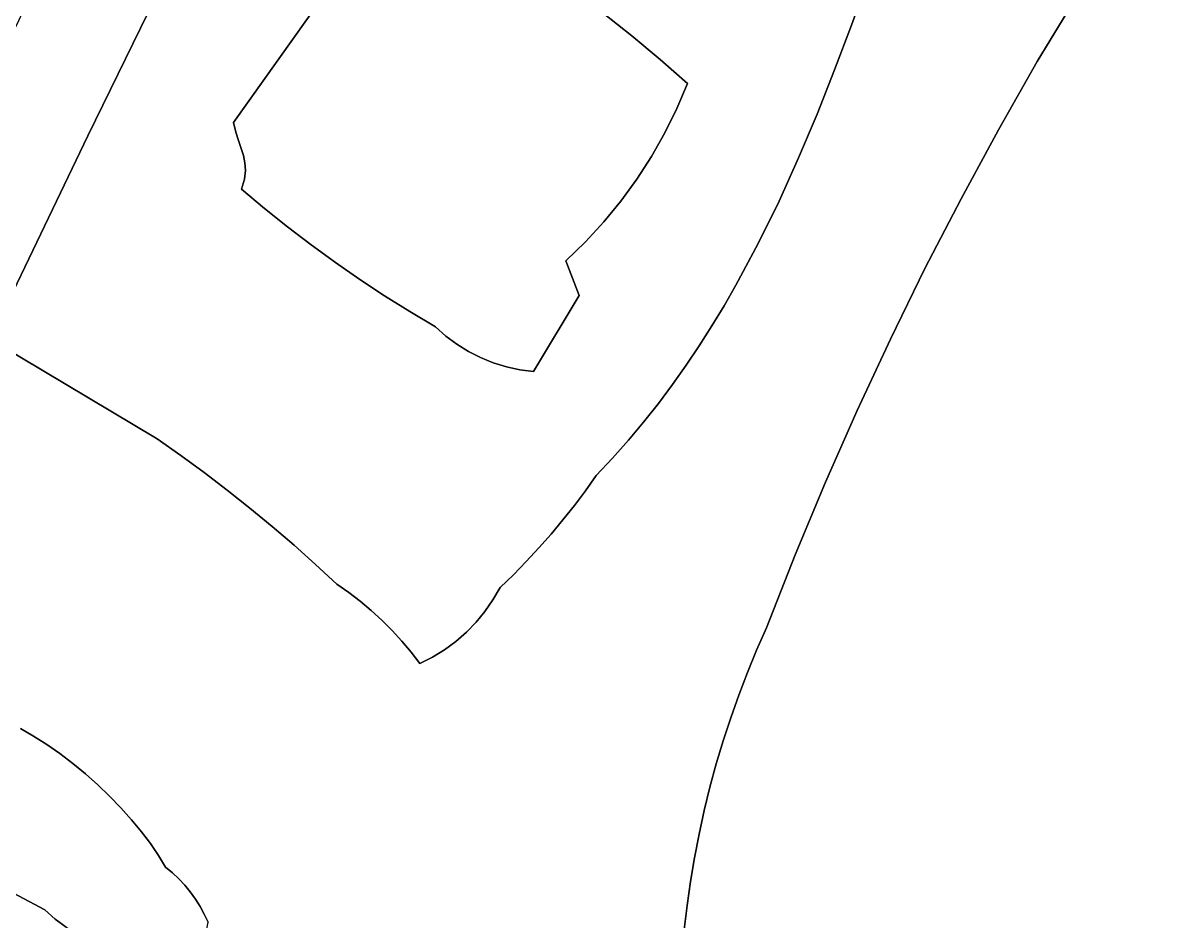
# Model space of a CAD drawing. Header units: inches. Extents: x 36.3 to 71.4, y 17.4 to 61.7.
# Drawn here: x 46.449 to 51.374, y 46.614 to 50.504 of the extents above; entities that cross this region are included whole.
import ezdxf

# ---------------------------------------------------------------- set-up
doc = ezdxf.new("R2010")
doc.units = ezdxf.units.IN
doc.layers.add('SURFACES_FOR_SKETCHUP', color=7, linetype='Continuous')

msp = doc.modelspace()

# ---------------------------------------------------------------- linework, layer by layer
at = {"layer": 'SURFACES_FOR_SKETCHUP'}
for points, invisible_edges in [([(51.4242, 51.2591), (51.3398, 51.1591), (52.2807, 48.9913)], 10), ([(51.3398, 51.1591), (50.2427, 51.075), (50.8414, 50.3365)], 3), ([(50.8414, 50.3365), (52.2067, 48.9934), (51.3398, 51.1591)], 3), ([(52.2067, 48.9934), (52.2807, 48.9913), (51.3398, 51.1591)], 10), ([(50.1067, 50.6867), (50.8414, 50.3365), (50.2427, 51.075)], 3), ([(47.1601, 50.8918), (46.4831, 50.6359), (46.7304, 50.0145)], 3), ([(46.7304, 50.0145), (47.3611, 50.0715), (47.1601, 50.8918)], 3), ([(47.8176, 50.7125), (47.1601, 50.8918), (47.3611, 50.0715)], 3), ([(47.8176, 50.7125), (47.3611, 50.0715), (47.8771, 50.694)], 2), ([(47.8771, 50.694), (47.3611, 50.0715), (47.9381, 50.6822)], 3), ([(47.3714, 50.0301), (47.9381, 50.6822), (47.3611, 50.0715)], 3), ([(47.383, 49.9938), (47.9381, 50.6822), (47.3714, 50.0301)], 3), ([(47.4044, 49.9293), (47.9381, 50.6822), (47.383, 49.9938)], 3), ([(47.9381, 50.6822), (47.4044, 49.9293), (48.0001, 50.6771)], 3), ([(48.0001, 50.6771), (47.698, 49.5416), (48.0624, 50.6788)], 3), ([(47.8022, 49.4658), (48.0624, 50.6788), (47.698, 49.5416)], 3), ([(47.908, 49.3925), (48.0624, 50.6788), (47.8022, 49.4658)], 3), ([(48.8007, 49.4727), (48.0624, 50.6788), (47.908, 49.3925)], 11), ([(48.8851, 49.5547), (48.9646, 49.6412), (48.0624, 50.6788)], 10), ([(48.8007, 49.4727), (48.8851, 49.5547), (48.0624, 50.6788)], 10), ([(48.836, 50.6415), (48.0624, 50.6788), (48.9646, 49.6412)], 11), ([(49.0863, 50.4467), (50.1067, 50.6867), (48.9623, 50.5456)], 3), ([(49.0863, 50.4467), (49.2081, 50.345), (50.1067, 50.6867)], 10), ([(50.0365, 50.4928), (50.1067, 50.6867), (49.2081, 50.345)], 10), ([(50.0365, 50.4928), (50.8414, 50.3365), (50.1067, 50.6867)], 3), ([(46.4589, 50.5748), (46.7304, 50.0145), (46.4831, 50.6359)], 3), ([(47.4044, 49.9293), (47.5956, 49.6197), (48.0001, 50.6771)], 11), ([(47.698, 49.5416), (48.0001, 50.6771), (47.5956, 49.6197)], 3), ([(49.0388, 49.7318), (48.836, 50.6415), (48.9646, 49.6412)], 3), ([(48.836, 50.6415), (49.0388, 49.7318), (48.9623, 50.5456)], 3), ([(46.4321, 50.5146), (46.7304, 50.0145), (46.4589, 50.5748)], 3), ([(48.9623, 50.5456), (49.1078, 49.8265), (49.0863, 50.4467)], 3), ([(49.1078, 49.8265), (48.9623, 50.5456), (49.0388, 49.7318)], 3), ([(46.4027, 50.4557), (46.7304, 50.0145), (46.4321, 50.5146)], 3), ([(49.2081, 50.345), (49.3274, 50.2404), (50.0365, 50.4928)], 10), ([(49.9638, 50.2997), (50.0365, 50.4928), (49.3274, 50.2404)], 10), ([(49.9638, 50.2997), (50.6732, 50.0406), (50.0365, 50.4928)], 3), ([(50.8414, 50.3365), (50.0365, 50.4928), (50.6732, 50.0406)], 3), ([(46.4027, 50.4557), (46.3709, 50.3979), (46.7304, 50.0145)], 10), ([(49.2081, 50.345), (49.0863, 50.4467), (49.2292, 50.0269)], 10), ([(49.1713, 49.9249), (49.2292, 50.0269), (49.0863, 50.4467)], 10), ([(49.1713, 49.9249), (49.0863, 50.4467), (49.1078, 49.8265)], 3), ([(46.3709, 50.3979), (45.8642, 49.2973), (46.7304, 50.0145)], 11), ([(49.3274, 50.2404), (49.2081, 50.345), (49.2813, 50.1321)], 2), ([(49.2292, 50.0269), (49.2813, 50.1321), (49.2081, 50.345)], 10), ([(50.6732, 50.0406), (52.2067, 48.9934), (50.8414, 50.3365)], 3), ([(49.8879, 50.108), (49.9638, 50.2997), (49.3274, 50.2404)], 10), ([(49.8879, 50.108), (50.6732, 50.0406), (49.9638, 50.2997)], 3), ([(49.3274, 50.2404), (49.2813, 50.1321), (49.8079, 49.9184)], 10), ([(49.8079, 49.9184), (49.8879, 50.108), (49.3274, 50.2404)], 10), ([(49.2813, 50.1321), (49.2292, 50.0269), (49.8079, 49.9184)], 10), ([(49.8079, 49.9184), (50.5112, 49.7415), (49.8879, 50.108)], 3), ([(50.6732, 50.0406), (49.8879, 50.108), (50.5112, 49.7415)], 3), ([(47.3611, 50.0715), (46.7304, 50.0145), (47.3714, 50.0301)], 3), ([(50.6732, 50.0406), (50.5112, 49.7415), (52.2067, 48.9934)], 10), ([(45.9357, 49.2638), (46.7304, 50.0145), (45.8642, 49.2973)], 3), ([(46.0082, 49.2328), (46.7304, 50.0145), (45.9357, 49.2638)], 3), ([(46.0817, 49.2043), (46.7304, 50.0145), (46.0082, 49.2328)], 3), ([(46.1562, 49.1782), (46.7304, 50.0145), (46.0817, 49.2043)], 3), ([(46.1562, 49.1782), (46.2315, 49.1547), (46.7304, 50.0145)], 10), ([(46.3077, 49.1338), (46.7304, 50.0145), (46.2315, 49.1547)], 2), ([(46.7304, 50.0145), (46.3077, 49.1338), (47.3962, 49.7829)], 10), ([(47.3714, 50.0301), (46.7304, 50.0145), (47.383, 49.9938)], 3), ([(47.3962, 49.7829), (47.383, 49.9938), (46.7304, 50.0145)], 11), ([(47.383, 49.9938), (47.3962, 49.7829), (47.4044, 49.9293)], 3), ([(49.2292, 50.0269), (49.1713, 49.9249), (49.7232, 49.7313)], 10), ([(49.8079, 49.9184), (49.2292, 50.0269), (49.7232, 49.7313)], 3), ([(47.3962, 49.7829), (47.4084, 49.8261), (47.4044, 49.9293)], 10), ([(47.411, 49.8975), (47.4044, 49.9293), (47.4084, 49.8261)], 10), ([(47.411, 49.8975), (47.5956, 49.6197), (47.4044, 49.9293)], 3), ([(47.4084, 49.8261), (47.4128, 49.8637), (47.411, 49.8975)], 8), ([(47.495, 49.7002), (47.5956, 49.6197), (47.411, 49.8975)], 10), ([(47.4128, 49.8637), (47.495, 49.7002), (47.411, 49.8975)], 3), ([(49.1078, 49.8265), (49.6329, 49.5474), (49.1713, 49.9249)], 3), ([(49.7232, 49.7313), (49.1713, 49.9249), (49.6329, 49.5474)], 3), ([(49.7232, 49.7313), (50.3552, 49.4392), (49.8079, 49.9184)], 3), ([(50.5112, 49.7415), (49.8079, 49.9184), (50.3552, 49.4392)], 3), ([(47.4084, 49.8261), (47.495, 49.7002), (47.4128, 49.8637)], 3), ([(47.3962, 49.7829), (47.495, 49.7002), (47.4084, 49.8261)], 2), ([(49.0388, 49.7318), (49.5363, 49.3673), (49.1078, 49.8265)], 3), ([(49.6329, 49.5474), (49.1078, 49.8265), (49.5363, 49.3673)], 3), ([(47.0308, 48.7027), (47.3962, 49.7829), (46.3077, 49.1338)], 3), ([(47.3962, 49.7829), (47.0308, 48.7027), (47.495, 49.7002)], 3), ([(47.495, 49.7002), (47.0308, 48.7027), (47.5956, 49.6197)], 3), ([(49.0388, 49.7318), (48.9646, 49.6412), (49.5363, 49.3673)], 10), ([(49.6329, 49.5474), (50.3552, 49.4392), (49.7232, 49.7313)], 3), ([(50.3552, 49.4392), (51.8907, 48.6071), (50.5112, 49.7415)], 3), ([(51.8907, 48.6071), (52.2067, 48.9934), (50.5112, 49.7415)], 11), ([(47.5956, 49.6197), (47.0308, 48.7027), (47.698, 49.5416)], 3), ([(48.9646, 49.6412), (48.8851, 49.5547), (48.8572, 49.3224)], 10), ([(48.9646, 49.6412), (48.8572, 49.3224), (49.4326, 49.1915)], 11), ([(49.4854, 49.2788), (49.5363, 49.3673), (48.9646, 49.6412)], 10), ([(49.4326, 49.1915), (49.4854, 49.2788), (48.9646, 49.6412)], 10), ([(48.8851, 49.5547), (48.8007, 49.4727), (48.8572, 49.3224)], 8), ([(49.5363, 49.3673), (50.2054, 49.1338), (49.6329, 49.5474)], 3), ([(50.3552, 49.4392), (49.6329, 49.5474), (50.2054, 49.1338)], 3), ([(47.1331, 48.6305), (47.698, 49.5416), (47.0308, 48.7027)], 3), ([(47.698, 49.5416), (47.1331, 48.6305), (47.8022, 49.4658)], 3), ([(47.2341, 48.5564), (47.8022, 49.4658), (47.1331, 48.6305)], 3), ([(47.8022, 49.4658), (47.2341, 48.5564), (47.908, 49.3925)], 3), ([(47.908, 49.3925), (48.0155, 49.3215), (48.8007, 49.4727)], 10), ([(48.1245, 49.2529), (48.8007, 49.4727), (48.0155, 49.3215)], 3), ([(48.2352, 49.1868), (48.8007, 49.4727), (48.1245, 49.2529)], 3), ([(48.2352, 49.1868), (48.2801, 49.1472), (48.8007, 49.4727)], 10), ([(48.3279, 49.1118), (48.8007, 49.4727), (48.2801, 49.1472)], 3), ([(48.3279, 49.1118), (48.3784, 49.0806), (48.8007, 49.4727)], 10), ([(48.4312, 49.0539), (48.8007, 49.4727), (48.3784, 49.0806)], 3), ([(48.4312, 49.0539), (48.4861, 49.0317), (48.8007, 49.4727)], 10), ([(48.8572, 49.3224), (48.8007, 49.4727), (48.4861, 49.0317)], 10), ([(50.3552, 49.4392), (50.2054, 49.1338), (51.8907, 48.6071)], 10), ([(47.3336, 48.4805), (47.908, 49.3925), (47.2341, 48.5564)], 3), ([(47.908, 49.3925), (47.3336, 48.4805), (48.0155, 49.3215)], 3), ([(49.4854, 49.2788), (50.2054, 49.1338), (49.5363, 49.3673)], 3), ([(47.4317, 48.4027), (48.0155, 49.3215), (47.3336, 48.4805)], 3), ([(48.0155, 49.3215), (47.4317, 48.4027), (48.1245, 49.2529)], 3), ([(48.5428, 49.0142), (48.8572, 49.3224), (48.4861, 49.0317)], 3), ([(48.5428, 49.0142), (48.6009, 49.0016), (48.8572, 49.3224)], 10), ([(48.6603, 48.9938), (48.8572, 49.3224), (48.6009, 49.0016)], 2), ([(48.6603, 48.9938), (49.2007, 48.8552), (48.8572, 49.3224)], 3), ([(49.3778, 49.1054), (49.4326, 49.1915), (48.8572, 49.3224)], 10), ([(49.321, 49.0206), (49.3778, 49.1054), (48.8572, 49.3224)], 10), ([(49.262, 48.9372), (48.8572, 49.3224), (49.2007, 48.8552)], 3), ([(49.321, 49.0206), (48.8572, 49.3224), (49.262, 48.9372)], 3), ([(47.5283, 48.323), (48.1245, 49.2529), (47.4317, 48.4027)], 3), ([(48.1245, 49.2529), (47.5283, 48.323), (48.2801, 49.1472)], 11), ([(48.2801, 49.1472), (48.2352, 49.1868), (48.1245, 49.2529)], 8), ([(49.4326, 49.1915), (50.0617, 48.8255), (49.4854, 49.2788)], 3), ([(50.2054, 49.1338), (49.4854, 49.2788), (50.0617, 48.8255)], 3), ([(49.3778, 49.1054), (50.0617, 48.8255), (49.4326, 49.1915)], 3), ([(47.0308, 48.7027), (46.3077, 49.1338), (46.086, 47.7102)], 10), ([(47.6234, 48.2416), (48.2801, 49.1472), (47.5283, 48.323)], 3), ([(48.2801, 49.1472), (47.6234, 48.2416), (48.3279, 49.1118)], 3), ([(47.7169, 48.1583), (48.3279, 49.1118), (47.6234, 48.2416)], 3), ([(48.3279, 49.1118), (47.7169, 48.1583), (48.3784, 49.0806)], 3), ([(49.321, 49.0206), (50.0617, 48.8255), (49.3778, 49.1054)], 3), ([(50.2054, 49.1338), (50.0617, 48.8255), (51.8267, 48.4035)], 10), ([(51.8267, 48.4035), (51.857, 48.5058), (50.2054, 49.1338)], 10), ([(51.857, 48.5058), (51.8907, 48.6071), (50.2054, 49.1338)], 10), ([(48.3784, 49.0806), (47.7169, 48.1583), (48.4312, 49.0539)], 3), ([(47.8089, 48.0733), (48.4312, 49.0539), (47.7169, 48.1583)], 3), ([(48.4312, 49.0539), (47.8089, 48.0733), (48.5729, 48.1139)], 11), ([(48.5729, 48.1139), (48.6289, 48.1711), (48.4312, 49.0539)], 10), ([(48.4312, 49.0539), (48.6289, 48.1711), (48.4861, 49.0317)], 3), ([(48.7362, 48.2897), (48.4861, 49.0317), (48.6833, 48.2297)], 3), ([(48.5428, 49.0142), (48.4861, 49.0317), (48.7362, 48.2897)], 10), ([(48.6833, 48.2297), (48.4861, 49.0317), (48.6289, 48.1711)], 3), ([(48.7362, 48.2897), (48.7875, 48.351), (48.5428, 49.0142)], 10), ([(48.6009, 49.0016), (48.5428, 49.0142), (48.7875, 48.351)], 10), ([(49.262, 48.9372), (49.9243, 48.5143), (49.321, 49.0206)], 3), ([(50.0617, 48.8255), (49.321, 49.0206), (49.9243, 48.5143)], 3), ([(48.7875, 48.351), (48.8371, 48.4138), (48.6009, 49.0016)], 10), ([(48.8371, 48.4138), (48.885, 48.4778), (48.6009, 49.0016)], 10), ([(48.6603, 48.9938), (48.6009, 49.0016), (48.885, 48.4778)], 10), ([(49.1371, 48.7748), (48.6603, 48.9938), (49.0711, 48.6959)], 3), ([(49.0711, 48.6959), (48.6603, 48.9938), (49.0025, 48.6186)], 3), ([(48.9313, 48.5432), (49.0025, 48.6186), (48.6603, 48.9938)], 10), ([(49.2007, 48.8552), (48.6603, 48.9938), (49.1371, 48.7748)], 3), ([(48.9313, 48.5432), (48.6603, 48.9938), (48.885, 48.4778)], 3), ([(49.2007, 48.8552), (49.9243, 48.5143), (49.262, 48.9372)], 3), ([(49.1371, 48.7748), (49.9243, 48.5143), (49.2007, 48.8552)], 3), ([(49.9243, 48.5143), (51.7565, 48.0917), (50.0617, 48.8255)], 3), ([(51.8267, 48.4035), (50.0617, 48.8255), (51.7998, 48.3004)], 3), ([(51.7998, 48.3004), (50.0617, 48.8255), (51.7764, 48.1964)], 3), ([(51.7764, 48.1964), (50.0617, 48.8255), (51.7565, 48.0917)], 3), ([(49.0711, 48.6959), (49.7932, 48.2004), (49.1371, 48.7748)], 3), ([(49.9243, 48.5143), (49.1371, 48.7748), (49.7932, 48.2004)], 3), ([(46.086, 47.7102), (46.1276, 47.6911), (47.0308, 48.7027)], 10), ([(46.1276, 47.6911), (46.1658, 47.6663), (47.0308, 48.7027)], 10), ([(46.1658, 47.6663), (46.2001, 47.6362), (47.0308, 48.7027)], 10), ([(47.1331, 48.6305), (47.0308, 48.7027), (46.2001, 47.6362)], 10), ([(49.0025, 48.6186), (49.7932, 48.2004), (49.0711, 48.6959)], 3), ([(46.2001, 47.6362), (46.4388, 47.4481), (47.1331, 48.6305)], 11), ([(47.2341, 48.5564), (47.1331, 48.6305), (46.4388, 47.4481)], 10), ([(48.9313, 48.5432), (49.7932, 48.2004), (49.0025, 48.6186)], 3), ([(46.4388, 47.4481), (46.4957, 47.4156), (47.2341, 48.5564)], 10), ([(47.3336, 48.4805), (47.2341, 48.5564), (46.4957, 47.4156)], 10), ([(48.885, 48.4778), (49.7932, 48.2004), (48.9313, 48.5432)], 3), ([(49.7932, 48.2004), (51.7272, 47.8804), (49.9243, 48.5143)], 3), ([(51.7401, 47.9863), (49.9243, 48.5143), (51.7272, 47.8804)], 3), ([(51.7565, 48.0917), (49.9243, 48.5143), (51.7401, 47.9863)], 3), ([(46.4957, 47.4156), (46.5527, 47.3792), (47.3336, 48.4805)], 10), ([(47.4317, 48.4027), (47.3336, 48.4805), (46.5527, 47.3792)], 10), ([(48.8371, 48.4138), (49.6684, 47.8837), (48.885, 48.4778)], 3), ([(49.7932, 48.2004), (48.885, 48.4778), (49.6684, 47.8837)], 3), ([(48.7875, 48.351), (49.6684, 47.8837), (48.8371, 48.4138)], 3), ([(46.5527, 47.3792), (46.6094, 47.3394), (47.4317, 48.4027)], 10), ([(46.6094, 47.3394), (46.6654, 47.2967), (47.4317, 48.4027)], 10), ([(47.5283, 48.323), (47.4317, 48.4027), (46.6654, 47.2967)], 10), ([(46.6654, 47.2967), (46.7201, 47.2514), (47.5283, 48.323)], 10), ([(47.6234, 48.2416), (47.5283, 48.323), (46.7201, 47.2514)], 10), ([(48.7362, 48.2897), (49.6261, 47.7878), (48.7875, 48.351)], 3), ([(49.6684, 47.8837), (48.7875, 48.351), (49.6261, 47.7878)], 3), ([(48.6833, 48.2297), (49.5862, 47.6909), (48.7362, 48.2897)], 3), ([(49.6261, 47.7878), (48.7362, 48.2897), (49.5862, 47.6909)], 3), ([(46.7201, 47.2514), (46.7734, 47.204), (47.6234, 48.2416)], 10), ([(47.7169, 48.1583), (47.6234, 48.2416), (46.7734, 47.204)], 10), ([(48.6289, 48.1711), (49.5488, 47.5931), (48.6833, 48.2297)], 3), ([(49.5862, 47.6909), (48.6833, 48.2297), (49.5488, 47.5931)], 3), ([(48.5729, 48.1139), (49.5488, 47.5931), (48.6289, 48.1711)], 3), ([(49.6684, 47.8837), (51.7178, 47.7741), (49.7932, 48.2004)], 3), ([(51.7272, 47.8804), (49.7932, 48.2004), (51.7178, 47.7741)], 3), ([(46.7734, 47.204), (46.8246, 47.1548), (47.7169, 48.1583)], 10), ([(47.8089, 48.0733), (47.7169, 48.1583), (46.8246, 47.1548)], 10), ([(46.8246, 47.1548), (46.8734, 47.1044), (47.8089, 48.0733)], 10), ([(46.8734, 47.1044), (46.9195, 47.0532), (47.8089, 48.0733)], 10), ([(47.8603, 48.0375), (47.8089, 48.0733), (46.9195, 47.0532)], 10), ([(47.8603, 48.0375), (48.5729, 48.1139), (47.8089, 48.0733)], 3), ([(48.5729, 48.1139), (47.8603, 48.0375), (48.5153, 48.0583)], 3), ([(48.5729, 48.1139), (48.5153, 48.0583), (48.4848, 48.0053)], 8), ([(48.4848, 48.0053), (49.5139, 47.4946), (48.5729, 48.1139)], 11), ([(49.5488, 47.5931), (48.5729, 48.1139), (49.5139, 47.4946)], 3), ([(47.91, 47.9995), (47.8603, 48.0375), (46.9195, 47.0532)], 10), ([(47.91, 47.9995), (48.5153, 48.0583), (47.8603, 48.0375)], 3), ([(47.9579, 47.9594), (48.5153, 48.0583), (47.91, 47.9995)], 3), ([(48.5153, 48.0583), (47.9579, 47.9594), (48.4848, 48.0053)], 3), ([(46.9195, 47.0532), (46.9623, 47.0015), (47.91, 47.9995)], 10), ([(47.9579, 47.9594), (47.91, 47.9995), (46.9623, 47.0015)], 10), ([(48.004, 47.9172), (48.4848, 48.0053), (47.9579, 47.9594)], 3), ([(48.4848, 48.0053), (48.004, 47.9172), (48.4501, 47.9552)], 3), ([(48.4501, 47.9552), (49.5139, 47.4946), (48.4848, 48.0053)], 3), ([(48.004, 47.9172), (47.9579, 47.9594), (46.9623, 47.0015)], 10), ([(48.4501, 47.9552), (48.004, 47.9172), (48.4116, 47.9084)], 3), ([(48.4116, 47.9084), (49.4815, 47.3952), (48.4501, 47.9552)], 3), ([(49.5139, 47.4946), (48.4501, 47.9552), (49.4815, 47.3952)], 3), ([(48.004, 47.9172), (46.9623, 47.0015), (48.0482, 47.8731)], 3), ([(46.9623, 47.0015), (47.0014, 46.9498), (48.0482, 47.8731)], 10), ([(48.0482, 47.8731), (47.0014, 46.9498), (48.0904, 47.827)], 3), ([(48.0482, 47.8731), (48.4116, 47.9084), (48.004, 47.9172)], 3), ([(48.4116, 47.9084), (48.0482, 47.8731), (48.3694, 47.8649)], 3), ([(48.3694, 47.8649), (48.0482, 47.8731), (48.3238, 47.8251)], 3), ([(48.0904, 47.827), (48.3238, 47.8251), (48.0482, 47.8731)], 3), ([(48.3694, 47.8649), (49.4516, 47.2951), (48.4116, 47.9084)], 3), ([(49.4815, 47.3952), (48.4116, 47.9084), (49.4516, 47.2951)], 3), ([(49.6261, 47.7878), (50.7526, 46.3867), (49.6684, 47.8837)], 3), ([(50.9528, 46.4272), (49.6684, 47.8837), (50.7526, 46.3867)], 3), ([(49.6684, 47.8837), (50.9528, 46.4272), (51.7178, 47.7741)], 11), ([(48.1306, 47.779), (48.0904, 47.827), (47.0014, 46.9498)], 10), ([(48.1306, 47.779), (48.275, 47.789), (48.0904, 47.827)], 3), ([(48.3238, 47.8251), (48.0904, 47.827), (48.275, 47.789)], 3), ([(48.275, 47.789), (49.3992, 47.0929), (48.3238, 47.8251)], 3), ([(48.3238, 47.8251), (49.4241, 47.1943), (48.3694, 47.8649)], 3), ([(49.4241, 47.1943), (48.3238, 47.8251), (49.3992, 47.0929)], 3), ([(49.4516, 47.2951), (48.3694, 47.8649), (49.4241, 47.1943)], 3), ([(48.1687, 47.7293), (48.1306, 47.779), (47.0014, 46.9498)], 10), ([(48.2232, 47.757), (48.275, 47.789), (48.1306, 47.779)], 10), ([(48.1687, 47.7293), (48.2232, 47.757), (48.1306, 47.779)], 2), ([(48.2232, 47.757), (49.3769, 46.9909), (48.275, 47.789)], 3), ([(49.3992, 47.0929), (48.275, 47.789), (49.3769, 46.9909)], 3), ([(49.5862, 47.6909), (50.7526, 46.3867), (49.6261, 47.7878)], 3), ([(51.1541, 46.4615), (51.7178, 47.7741), (50.9528, 46.4272)], 3), ([(51.8275, 47.5186), (51.7178, 47.7741), (51.1541, 46.4615)], 11), ([(47.0014, 46.9498), (47.0366, 46.8985), (48.1687, 47.7293)], 10), ([(47.1242, 46.7976), (48.1687, 47.7293), (47.0366, 46.8985)], 11), ([(47.1242, 46.7976), (47.1501, 46.7699), (48.1687, 47.7293)], 10), ([(47.1501, 46.7699), (47.1742, 46.7406), (48.1687, 47.7293)], 10), ([(47.1742, 46.7406), (47.1964, 46.7098), (48.1687, 47.7293)], 10), ([(47.1964, 46.7098), (47.2166, 46.6777), (48.1687, 47.7293)], 10), ([(47.2166, 46.6777), (47.2348, 46.6443), (48.1687, 47.7293)], 10), ([(47.2348, 46.6443), (47.2509, 46.6097), (48.1687, 47.7293)], 10), ([(48.1687, 47.7293), (47.2509, 46.6097), (48.229, 45.8332)], 11), ([(48.1687, 47.7293), (49.3571, 46.8883), (48.2232, 47.757)], 3), ([(49.3571, 46.8883), (48.1687, 47.7293), (49.3398, 46.7853)], 3), ([(49.3398, 46.7853), (48.1687, 47.7293), (49.3251, 46.6818)], 3), ([(48.1687, 47.7293), (48.229, 45.8332), (49.3251, 46.6818)], 11), ([(49.3769, 46.9909), (48.2232, 47.757), (49.3571, 46.8883)], 3), ([(49.5488, 47.5931), (50.7526, 46.3867), (49.5862, 47.6909)], 3), ([(49.5139, 47.4946), (50.7526, 46.3867), (49.5488, 47.5931)], 3), ([(49.4815, 47.3952), (50.7526, 46.3867), (49.5139, 47.4946)], 3), ([(51.3562, 46.4895), (51.8275, 47.5186), (51.1541, 46.4615)], 3), ([(51.3562, 46.4895), (51.559, 46.5113), (51.8275, 47.5186)], 10), ([(46.4957, 47.4156), (46.4388, 47.4481), (46.2182, 47.3531)], 10), ([(46.6094, 47.3394), (46.5527, 47.3792), (46.1752, 47.2975)], 10), ([(46.1981, 47.3243), (46.1752, 47.2975), (46.5527, 47.3792)], 10), ([(46.5527, 47.3792), (46.4957, 47.4156), (46.1981, 47.3243)], 10), ([(46.2182, 47.3531), (46.1981, 47.3243), (46.4957, 47.4156)], 10), ([(49.4516, 47.2951), (50.7526, 46.3867), (49.4815, 47.3952)], 3), ([(46.1752, 47.2975), (46.3398, 46.7716), (46.6094, 47.3394)], 11), ([(46.6654, 47.2967), (46.6094, 47.3394), (46.3398, 46.7716)], 10), ([(46.7201, 47.2514), (46.6654, 47.2967), (46.3398, 46.7716)], 10), ([(49.4241, 47.1943), (50.7526, 46.3867), (49.4516, 47.2951)], 3), ([(46.7734, 47.204), (46.7201, 47.2514), (46.3398, 46.7716)], 10), ([(46.5443, 46.6625), (46.7734, 47.204), (46.3398, 46.7716)], 3), ([(46.8246, 47.1548), (46.7734, 47.204), (46.5443, 46.6625)], 10), ([(49.3992, 47.0929), (50.1498, 46.1744), (49.4241, 47.1943)], 3), ([(50.7526, 46.3867), (49.4241, 47.1943), (50.1498, 46.1744)], 3), ([(46.8246, 47.1548), (46.5443, 46.6625), (46.8734, 47.1044)], 3), ([(46.8734, 47.1044), (46.5443, 46.6625), (46.9195, 47.0532)], 3), ([(49.3992, 47.0929), (49.3769, 46.9909), (50.1498, 46.1744)], 10), ([(46.9195, 47.0532), (46.5443, 46.6625), (46.9623, 47.0015)], 3), ([(46.5893, 46.6234), (46.9623, 47.0015), (46.5443, 46.6625)], 3), ([(46.637, 46.5881), (46.9623, 47.0015), (46.5893, 46.6234)], 3), ([(46.9623, 47.0015), (46.637, 46.5881), (47.0014, 46.9498)], 3), ([(49.3769, 46.9909), (49.3571, 46.8883), (50.1498, 46.1744)], 10), ([(46.6872, 46.5569), (47.0014, 46.9498), (46.637, 46.5881)], 3), ([(47.0014, 46.9498), (46.6872, 46.5569), (47.0366, 46.8985)], 3), ([(46.7397, 46.5298), (47.0366, 46.8985), (46.6872, 46.5569)], 3), ([(47.0366, 46.8985), (46.7397, 46.5298), (47.0672, 46.848)], 3), ([(47.0366, 46.8985), (47.0672, 46.848), (47.0966, 46.8237)], 8), ([(47.0366, 46.8985), (47.0966, 46.8237), (47.1242, 46.7976)], 9), ([(49.3571, 46.8883), (49.3398, 46.7853), (50.1498, 46.1744)], 10), ([(46.7942, 46.507), (47.0672, 46.848), (46.7397, 46.5298)], 3), ([(46.8504, 46.4885), (47.0672, 46.848), (46.7942, 46.507)], 3), ([(46.9081, 46.4746), (47.0672, 46.848), (46.8504, 46.4885)], 3), ([(47.0672, 46.848), (46.9081, 46.4746), (47.0966, 46.8237)], 3), ([(46.967, 46.4652), (47.0966, 46.8237), (46.9081, 46.4746)], 3), ([(47.0966, 46.8237), (46.967, 46.4652), (47.1242, 46.7976)], 3), ([(47.1242, 46.7976), (46.967, 46.4652), (47.1501, 46.7699)], 3), ([(46.3398, 46.7716), (45.2174, 46.2233), (46.5893, 46.6234)], 11), ([(46.5893, 46.6234), (46.5443, 46.6625), (46.3398, 46.7716)], 8), ([(47.1501, 46.7699), (46.967, 46.4652), (47.1742, 46.7406)], 3), ([(47.1742, 46.7406), (46.967, 46.4652), (47.1964, 46.7098)], 3), ([(49.3398, 46.7853), (49.3251, 46.6818), (50.1498, 46.1744)], 10), ([(47.1964, 46.7098), (46.967, 46.4652), (47.2166, 46.6777)], 3), ([(47.2166, 46.6777), (46.967, 46.4652), (47.2348, 46.5387)], 11), ([(47.2348, 46.6443), (47.2166, 46.6777), (47.2348, 46.5387)], 10), ([(47.2509, 46.6097), (47.2348, 46.6443), (47.2444, 46.5737)], 2), ([(47.2444, 46.5737), (47.2348, 46.6443), (47.2348, 46.5387)], 3), ([(49.313, 46.5779), (49.3251, 46.6818), (48.229, 45.8332)], 10), ([(49.3251, 46.6818), (49.313, 46.5779), (50.0458, 46.111)], 10), ([(50.0458, 46.111), (50.0991, 46.1402), (49.3251, 46.6818)], 10), ([(50.0991, 46.1402), (50.1498, 46.1744), (49.3251, 46.6818)], 10), ([(45.1697, 46.0645), (46.5893, 46.6234), (45.2174, 46.2233)], 3), ([(46.5893, 46.6234), (45.1697, 46.0645), (46.637, 46.5881)], 3)]:
    msp.add_3dface(points, dxfattribs=dict(at, invisible_edges=invisible_edges))

doc.saveas('drawing.dxf')
